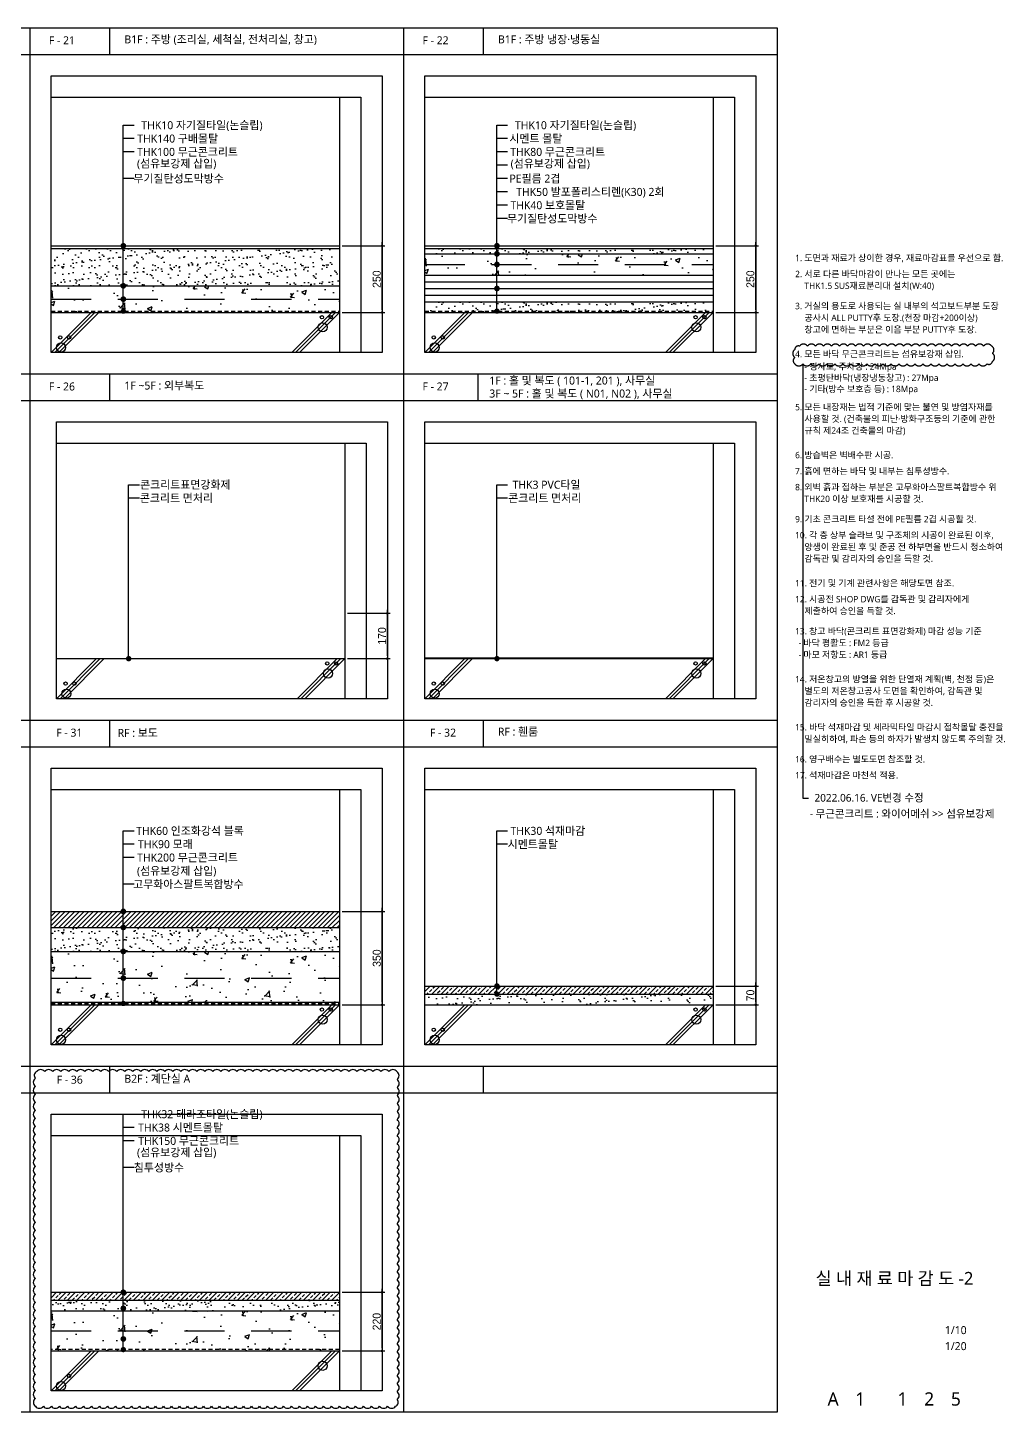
# Model space of a CAD drawing. Header units: millimetres. Extents: x 14892468 to 15300900, y -3565850 to -3401345.
# Drawn here: x 15123169 to 15126813, y -3412705 to -3407515 of the extents above; entities that cross this region are included whole.
import ezdxf
from ezdxf.enums import TextEntityAlignment as Align

# ---------------------------------------------------------------- set-up
doc = ezdxf.new("R2010")
doc.units = ezdxf.units.MM
doc.header["$LTSCALE"] = 100
doc.header["$MEASUREMENT"] = 0
doc.header["$PDSIZE"] = -10
doc.linetypes.add('ACAD_ISO03W100', pattern=[30, 12, -18])
doc.linetypes.add('HID', pattern=[2.5, 1.5, -1])
doc.layers.get('0').update_dxf_attribs({"linetype": 'CONTINUOUS'})
doc.layers.get('Defpoints').update_dxf_attribs({"color": 171, "linetype": 'CONTINUOUS'})
for name, color, linetype in [('8HAT', 8, 'CONTINUOUS'), ('CHART', 7, 'CONTINUOUS'), ('DIM', 7, 'CONTINUOUS'), ('FIN', 9, 'CONTINUOUS'), ('FIN(아스콘)', 3, 'CONTINUOUS'), ('HAT', 253, 'CONTINUOUS'), ('HAT-252', 252, 'CONTINUOUS'), ('INS', 9, 'BATTING'), ('LED', 7, 'CONTINUOUS'), ('TEXT(MIN)', 7, 'CONTINUOUS'), ('TEXT-TITLE', 6, 'CONTINUOUS'), ('TEXT-기입', 6, 'CONTINUOUS'), ('wire-meshes', 1, 'CONTINUOUS')]:
    doc.layers.add(name, color=color, linetype=linetype)
doc.layers.add('check', color=30, linetype='CONTINUOUS', plot=False)
doc.layers.add('VE변경사항적용-20220616', color=10, linetype='CONTINUOUS', plot=False)
doc.styles.add('ARIAL', font='arial.ttf')
doc.styles.add('CGS', font='cgse', dxfattribs={"bigfont": 'cgs'})
doc.styles.add('나눔바른고딕', font='NanumBarunGothic.ttf')
doc.styles.add('돋움', font='')
doc.styles.get('돋움').set_extended_font_data('Dotum')
doc.linetypes.add('BATTING', pattern='A,0.0001,-0.1,[134,ltypeshp.shx,S=0.1,R=0,X=-0.1,Y=0],-0.2,[134,ltypeshp.shx,S=0.1,R=180,X=0.1,Y=0],-0.1', length=0.4001)
doc.dimstyles.new('CJA', dxfattribs={"dimscale": 50, "dimtxt": 3, "dimasz": 1.2, "dimexe": 2, "dimexo": 3, "dimgap": 1, "dimtad": 1, "dimdec": 0, "dimdsep": 46, "dimtxsty": 'ARIAL', "dimblk": 'CJDOT', "dimcen": 1, "dimclrd": 7, "dimclre": 7, "dimclrt": 3, "dimadec": 0, "dimazin": 0, "dimtfac": 1, "dimtdec": 0, "dimtix": 1, "dimtofl": 0, "dimtmove": 2, "dimatfit": 3, "dimldrblk": 'CJDOT', "dimfxl": 1, "dimtolj": 1, "dimlwd": -1, "dimlwe": -1, "dimarcsym": 0})
doc.dimstyles.new('NDIM 1200', dxfattribs={"dimscale": 500, "dimtxt": 3, "dimasz": 1, "dimexe": 2, "dimexo": 2, "dimgap": 1, "dimtad": 1, "dimdec": 0, "dimdsep": 46, "dimtxsty": 'CGS', "dimblk": 'DOT0', "dimcen": 1, "dimdle": 8, "dimclrd": 2, "dimclre": 2, "dimclrt": 2, "dimadec": 0, "dimazin": 0, "dimtfac": 1, "dimtdec": 0, "dimtix": 1, "dimtmove": 2, "dimatfit": 3, "dimldrblk": 'DOT0', "dimfxl": 1, "dimtolj": 1, "dimtzin": 0, "dimlwd": -1, "dimlwe": -1, "dimarcsym": 0})

# ---------------------------------------------------------------- blocks, each defined once
blk = doc.blocks.new('CJDOT')
blk.add_line((-1.33, 0), (1.33, 0))
at = {"const_width": 0.5}
blk.add_lwpolyline([(-0.25, 0, 1), (0.25, 0, 1)], format="xyb", close=True, dxfattribs=at)
blk = doc.blocks.new('*D69')
at = {"layer": 'Defpoints', "color": 0, "transparency": 16777216}
for p in [(15124337, -3408332.7), (15124496.9, -3408332.7), (15124336.8, -3408582.7)]:
    blk.add_point(p, dxfattribs=at)
at = {"layer": 'DIM', "color": 7, "transparency": 16777216}
for p, q in [((15124347, -3408332.7), (15124506.9, -3408332.7)), ((15124496.9, -3408572.7), (15124496.9, -3408342.7)), ((15124346.8, -3408582.7), (15124506.9, -3408582.7))]:
    blk.add_line(p, q, dxfattribs=at)
at = {"layer": 'DIM', "color": 7, "transparency": 16777216, "xscale": 10, "yscale": 10, "zscale": 10}
for p, rotation in [((15124496.9, -3408332.7), 90), ((15124496.9, -3408582.7), 270)]:
    blk.add_blockref('CJDOT', p, dxfattribs=dict(at, rotation=rotation))
at = {"layer": 'DIM', "color": 3, "transparency": 16777216, "insert": (15124476.9, -3408457.7), "char_height": 30, "attachment_point": 5, "rotation": 90, "style": '돋움'}
blk.add_mtext('\\A1;250', dxfattribs=at)
blk = doc.blocks.new('*D70')
at = {"layer": 'Defpoints', "color": 0, "transparency": 16777216}
for p in [(15125737, -3408332.7), (15125896.9, -3408332.7), (15125736.8, -3408582.7)]:
    blk.add_point(p, dxfattribs=at)
at = {"layer": 'DIM', "color": 7, "transparency": 16777216}
for p, q in [((15125747, -3408332.7), (15125906.9, -3408332.7)), ((15125896.9, -3408572.7), (15125896.9, -3408342.7)), ((15125746.8, -3408582.7), (15125906.9, -3408582.7))]:
    blk.add_line(p, q, dxfattribs=at)
at = {"layer": 'DIM', "color": 7, "transparency": 16777216, "xscale": 10, "yscale": 10, "zscale": 10}
for p, rotation in [((15125896.9, -3408332.7), 90), ((15125896.9, -3408582.7), 270)]:
    blk.add_blockref('CJDOT', p, dxfattribs=dict(at, rotation=rotation))
at = {"layer": 'DIM', "color": 3, "transparency": 16777216, "insert": (15125876.9, -3408457.7), "char_height": 30, "attachment_point": 5, "rotation": 90, "style": '돋움'}
blk.add_mtext('\\A1;250', dxfattribs=at)
blk = doc.blocks.new('DOT0')
blk.add_line((-3, 0), (3, 0))
at = {"color": 6}
blk.add_circle((0, 0), 0.75, dxfattribs=at)
blk = doc.blocks.new('*D76')
at = {"layer": 'Defpoints', "color": 0, "transparency": 16777216}
for p in [(15124357.7, -3409710.2), (15124516.9, -3409710.2), (15124356.8, -3409880.2)]:
    blk.add_point(p, dxfattribs=at)
at = {"layer": 'DIM', "color": 7, "transparency": 16777216}
for p, q in [((15124367.7, -3409710.2), (15124526.9, -3409710.2)), ((15124516.9, -3409870.2), (15124516.9, -3409720.2)), ((15124366.8, -3409880.2), (15124526.9, -3409880.2))]:
    blk.add_line(p, q, dxfattribs=at)
at = {"layer": 'DIM', "color": 7, "transparency": 16777216, "xscale": 10, "yscale": 10, "zscale": 10}
for p, rotation in [((15124516.9, -3409710.2), 90), ((15124516.9, -3409880.2), 270)]:
    blk.add_blockref('CJDOT', p, dxfattribs=dict(at, rotation=rotation))
at = {"layer": 'DIM', "color": 3, "transparency": 16777216, "insert": (15124496.9, -3409795.2), "char_height": 30, "attachment_point": 5, "rotation": 90, "style": '돋움'}
blk.add_mtext('\\A1;170', dxfattribs=at)
blk = doc.blocks.new('*D79')
at = {"layer": 'Defpoints', "color": 0, "transparency": 16777216}
for p in [(15124336.9, -3410827.7), (15124497.1, -3410827.7), (15124336.9, -3411177.7)]:
    blk.add_point(p, dxfattribs=at)
at = {"layer": 'DIM', "color": 7, "transparency": 16777216}
for p, q in [((15124346.9, -3410827.7), (15124507.1, -3410827.7)), ((15124497.1, -3411167.7), (15124497.1, -3410837.7)), ((15124346.9, -3411177.7), (15124507.1, -3411177.7))]:
    blk.add_line(p, q, dxfattribs=at)
at = {"layer": 'DIM', "color": 7, "transparency": 16777216, "xscale": 10, "yscale": 10, "zscale": 10}
for p, rotation in [((15124497.1, -3410827.7), 90), ((15124497.1, -3411177.7), 270)]:
    blk.add_blockref('CJDOT', p, dxfattribs=dict(at, rotation=rotation))
at = {"layer": 'DIM', "color": 3, "transparency": 16777216, "insert": (15124477.1, -3411002.7), "char_height": 30, "attachment_point": 5, "rotation": 90, "style": '돋움'}
blk.add_mtext('\\A1;350', dxfattribs=at)
blk = doc.blocks.new('*D80')
at = {"layer": 'Defpoints', "color": 0, "transparency": 16777216}
for p in [(15125736.9, -3411107.7), (15125896.9, -3411107.7), (15125736.8, -3411177.7)]:
    blk.add_point(p, dxfattribs=at)
at = {"layer": 'DIM', "color": 7, "transparency": 16777216}
for p, q in [((15125746.9, -3411107.7), (15125906.9, -3411107.7)), ((15125896.9, -3411167.7), (15125896.9, -3411117.7)), ((15125746.8, -3411177.7), (15125906.9, -3411177.7))]:
    blk.add_line(p, q, dxfattribs=at)
at = {"layer": 'DIM', "color": 7, "transparency": 16777216, "xscale": 10, "yscale": 10, "zscale": 10}
for p, rotation in [((15125896.9, -3411107.7), 90), ((15125896.9, -3411177.7), 270)]:
    blk.add_blockref('CJDOT', p, dxfattribs=dict(at, rotation=rotation))
at = {"layer": 'DIM', "color": 3, "transparency": 16777216, "insert": (15125876.9, -3411142.7), "char_height": 30, "attachment_point": 5, "rotation": 90, "style": '돋움'}
blk.add_mtext('\\A1;70', dxfattribs=at)
blk = doc.blocks.new('gfdeafdsaf')
at = {"layer": 'TEXT(MIN)', "style": '나눔바른고딕'}
for s, p in [('1. 도면과 재료가 상이한 경우, 재료마감표를 우선으로 함.', (15502606, -2335323)), ('2. 서로 다른 바닥마감이 만나는 모든 곳에는', (15502606, -2338323)), ('THK1.5 SUS재료분리대 설치(W:40)', (15504346, -2340523)), ('3. 거실의 용도로 사용되는 실 내부의 석고보드부분 도장', (15502606, -2344323)), ('공사시 ALL PUTTY후 도장.(천장 마감+200이상)', (15504346, -2346523)), ('창고에 면하는 부분은 이음 부분 PUTTY후 도장.', (15504346, -2348723)), ('4. 모든 바닥 무근콘크리트는 섬유보강재 삽입.', (15502606, -2353323)), ('- 경사로, 주차장 : 24Mpa', (15504346, -2355666)), ('- 초평탄바닥(냉장냉동창고) : 27Mpa', (15504346, -2357766)), ('- 기타(방수 보호층 등) : 18Mpa', (15504346, -2359866)), ('5. 모든 내장재는 법적 기준에 맞는 불연 및 방염자재를', (15502606, -2363266)), ('사용할 것. (건축물의 피난·방화구조등의 기준에 관한', (15504346, -2365466)), ('규칙 제24조 건축물의 마감)', (15504346, -2367666)), ('6. 방습벽은 벽배수판 시공.', (15502606, -2372266)), ('7. 흙에 면하는 바닥 및 내부는 침투성방수.', (15502606, -2375266)), ('8. 외벽 흙과 접하는 부분은 고무화아스팔트복합방수 위', (15502606, -2378266)), ('THK20 이상 보호재를 시공할 것.', (15504346, -2380466)), ('9. 기초 콘크리트 타설 전에 PE필름 2겹 시공할 것.', (15502606, -2384266)), ('10. 각 층 상부 슬라브 및 구조체의 시공이 완료된 이후,', (15502606, -2387266)), ('양생이 완료된 후 및 준공 전 하부면을 반드시 청소하여', (15504346, -2389466)), ('감독관 및 감리자의 승인을 득할 것.', (15504346, -2391666)), ('11. 전기 및 기계 관련사항은 해당도면 참조.', (15502606, -2396266)), ('12. 시공전 SHOP DWG를 감독관 및 감리자에게', (15502606, -2399266)), ('제출하여 승인을 득할 것.', (15504346, -2401466)), ('13. 창고 바닥(콘크리트 표면강화제) 마감 성능 기준', (15502606, -2405266)), ('- 바닥 평활도 : FM2 등급', (15503239, -2407466)), ('- 마모 저항도 : AR1 등급', (15503239, -2409666)), ('14. 저온창고의 방열을 위한 단열재 계획(벽, 천정 등)은', (15502606, -2414266)), ('별도의 저온창고공사 도면을 확인하여, 감독관 및 ', (15504346, -2416466)), ('감리자의 승인을 득한 후 시공할 것.', (15504346, -2418666)), ('15. 바닥 석재마감 및 세라믹타일 마감시 접착몰탈 충진을', (15502606, -2423266)), ('밀실히하여, 파손 등의 하자가 발생치 않도록 주의할 것.', (15504346, -2425466)), ('16. 영구배수는 별도도면 참조할 것.', (15502606, -2429266)), ('17. 석재마감은 마천석 적용.', (15502606, -2432266))]:
    blk.add_text(s, height=1200, dxfattribs=at).set_placement(p, align=Align.MIDDLE_LEFT)
blk = doc.blocks.new('*D86')
at = {"layer": 'Defpoints', "color": 0, "transparency": 16777216}
for p in [(15124337, -3412255.2), (15124496.9, -3412255.2), (15124336.8, -3412475.2)]:
    blk.add_point(p, dxfattribs=at)
at = {"layer": 'DIM', "color": 7, "transparency": 16777216}
for p, q in [((15124347, -3412255.2), (15124506.9, -3412255.2)), ((15124496.9, -3412465.2), (15124496.9, -3412265.2)), ((15124346.8, -3412475.2), (15124506.9, -3412475.2))]:
    blk.add_line(p, q, dxfattribs=at)
at = {"layer": 'DIM', "color": 7, "transparency": 16777216, "xscale": 10, "yscale": 10, "zscale": 10}
for p, rotation in [((15124496.9, -3412255.2), 90), ((15124496.9, -3412475.2), 270)]:
    blk.add_blockref('CJDOT', p, dxfattribs=dict(at, rotation=rotation))
at = {"layer": 'DIM', "color": 3, "transparency": 16777216, "insert": (15124476.9, -3412365.2), "char_height": 30, "attachment_point": 5, "rotation": 90, "style": '돋움'}
blk.add_mtext('\\A1;220', dxfattribs=at)

msp = doc.modelspace()

# ---------------------------------------------------------------- hatches: boundary and pattern name
at = {"layer": 'HAT'}
h = msp.add_hatch(dxfattribs=at)
h.set_pattern_fill('AR-SAND', color=256)
h.set_pattern_definition([(37.5, (12742077.096, -2736416.673), (-1.6000313, 48.94132373), [0, -38.608, 0, -43.18, 0, -41.275]), (7.5, (12742077.096, -2736416.67), (44.9523283, 71.68251), [0, -20.828, 0, -34.798, 0, -13.335]), (327.5, (12742045.854, -2736416.673), (79.099237, 0.1437185), [0, -12.7, 0, -45.72, 0, -59.69]), (317.5, (12742045.854, -2736416.67), (76.3556452, 22.2929323), [0, -6.35, 0, -29.972, 0, -34.29])])
h.paths.add_polyline_path([(15124336.9, -3408482.7), (15124336.9, -3408342.7), (15123256.9, -3408342.7), (15123256.9, -3408482.7)])
h = msp.add_hatch(dxfattribs=at)
h.set_pattern_fill('AR-SAND', color=256)
h.set_pattern_definition([(37.5, (12743477.096, -2736416.673), (-1.6000313, 48.94132373), [0, -38.608, 0, -43.18, 0, -41.275]), (7.5, (12743477.096, -2736416.67), (44.9523283, 71.68251), [0, -20.828, 0, -34.798, 0, -13.335]), (327.5, (12743445.854, -2736416.673), (79.099237, 0.1437185), [0, -12.7, 0, -45.72, 0, -59.69]), (317.5, (12743445.854, -2736416.67), (76.3556452, 22.2929323), [0, -6.35, 0, -29.972, 0, -34.29])])
h.paths.add_polyline_path([(15125736.9, -3408362.7), (15125736.9, -3408342.7), (15124656.9, -3408342.7), (15124656.9, -3408362.7)])
h = msp.add_hatch(dxfattribs=at)
h.set_pattern_fill('AR-CONC', color=256)
h.set_pattern_definition([(50, (12745267.1, -2736426.67), (182.184669, -15.9390855), [19.05, -209.55]), (355, (12745267.1, -2736426.67), (-35.243421, 191.056845), [15.24, -167.640584]), (100.451445, (12745282.28, -2736428), (146.941247, 175.117752), [16.190009, -178.090245]), (46.1842, (12745267.1, -2736375.87), (271.07904, -42.042328), [28.575, -314.325]), (96.635558, (12745289.69, -2736379.38), (237.404134, 247.426125), [24.285023, -267.135608]), (351.184151, (12745267.1, -2736375.87), (237.404134, 247.426125), [22.859967, -251.459732]), (21, (12745292.5, -2736388.57), (151.614391, -102.265198), [19.05, -209.55]), (326, (12745292.5, -2736388.57), (61.802028, 184.187966), [15.24, -167.64]), (71.451445, (12745305.13, -2736397.1), (213.416419, 81.922769), [16.190009, -178.089938]), (37.5, (12745267.096, -2736426.67), (3.0886033, 84.5550389), [0, -165.608, 0, -170.18, 0, -168.275]), (7.5, (12745267.1, -2736426.67), (66.8196625, 100.1805748), [0, -97.028, 0, -161.798, 0, -64.135]), (327.5, (12745210.454, -2736426.67), (135.5905952, -5.728744), [0, -63.5, 0, -198.12, 0, -262.89]), (317.5, (12745185.05, -2736426.67), (148.1291814, 25.426491), [0, -82.55, 0, -131.572, 0, -186.69])])
h.paths.add_polyline_path([(15124656.9, -3408362.7), (15125736.9, -3408362.7), (15125736.9, -3408442.7), (15124656.9, -3408442.7)])
h = msp.add_hatch(dxfattribs=at)
h.set_pattern_fill('AR-CONC', color=256)
h.set_pattern_definition([(50, (12743867.1, -2736546.67), (182.184669, -15.9390855), [19.05, -209.55]), (355, (12743867.1, -2736546.67), (-35.243421, 191.056845), [15.24, -167.640584]), (100.451445, (12743882.28, -2736548), (146.941247, 175.117752), [16.190009, -178.090245]), (46.1842, (12743867.1, -2736495.87), (271.07904, -42.042328), [28.575, -314.325]), (96.635558, (12743889.69, -2736499.38), (237.404134, 247.426125), [24.285023, -267.135608]), (351.184151, (12743867.1, -2736495.87), (237.404134, 247.426125), [22.859967, -251.459732]), (21, (12743892.5, -2736508.57), (151.614391, -102.265198), [19.05, -209.55]), (326, (12743892.5, -2736508.57), (61.802028, 184.187966), [15.24, -167.64]), (71.451445, (12743905.13, -2736517.1), (213.416419, 81.922769), [16.190009, -178.089938]), (37.5, (12743867.096, -2736546.67), (3.0886033, 84.5550389), [0, -165.608, 0, -170.18, 0, -168.275]), (7.5, (12743867.1, -2736546.67), (66.8196625, 100.1805748), [0, -97.028, 0, -161.798, 0, -64.135]), (327.5, (12743810.454, -2736546.67), (135.5905952, -5.728744), [0, -63.5, 0, -198.12, 0, -262.89]), (317.5, (12743785.05, -2736546.67), (148.1291814, 25.426491), [0, -82.55, 0, -131.572, 0, -186.69])])
h.paths.add_polyline_path([(15123256.9, -3408482.7), (15124336.9, -3408482.7), (15124336.9, -3408582.7), (15123256.9, -3408582.7)])
h = msp.add_hatch(dxfattribs=at)
h.set_pattern_fill('AR-SAND', color=256)
h.set_pattern_definition([(37.5, (12743477.096, -2736616.673), (-1.6000313, 48.94132373), [0, -38.608, 0, -43.18, 0, -41.275]), (7.5, (12743477.096, -2736616.67), (44.9523283, 71.68251), [0, -20.828, 0, -34.798, 0, -13.335]), (327.5, (12743445.854, -2736616.673), (79.099237, 0.1437185), [0, -12.7, 0, -45.72, 0, -59.69]), (317.5, (12743445.854, -2736616.67), (76.3556452, 22.2929323), [0, -6.35, 0, -29.972, 0, -34.29])])
h.paths.add_polyline_path([(15125736.9, -3408582.7), (15125736.9, -3408542.7), (15124656.9, -3408542.7), (15124656.9, -3408582.7)])
h = msp.add_hatch(dxfattribs=at)
h.set_pattern_fill('ANSI31', color=256, scale=100)
h.set_pattern_definition([(45, (-23408.956, 364613.366), (-8.838834765, 8.838834765), [])])
h.paths.add_polyline_path([(15124336.9, -3410887.7), (15124336.9, -3410827.7), (15123256.9, -3410827.7), (15123256.9, -3410887.7)])
h = msp.add_hatch(dxfattribs=at)
h.set_pattern_fill('AR-SAND', color=256)
h.set_pattern_definition([(37.5, (12742077.096, -2738911.673), (-1.6000313, 48.94132373), [0, -38.608, 0, -43.18, 0, -41.275]), (7.5, (12742077.096, -2738911.67), (44.9523283, 71.68251), [0, -20.828, 0, -34.798, 0, -13.335]), (327.5, (12742045.854, -2738911.673), (79.099237, 0.1437185), [0, -12.7, 0, -45.72, 0, -59.69]), (317.5, (12742045.854, -2738911.67), (76.3556452, 22.2929323), [0, -6.35, 0, -29.972, 0, -34.29])])
h.paths.add_polyline_path([(15124336.9, -3410977.7), (15124336.9, -3410887.7), (15123256.9, -3410887.7), (15123256.9, -3410977.7)])
h = msp.add_hatch(dxfattribs=at)
h.set_pattern_fill('AR-CONC', color=256)
h.set_pattern_definition([(50, (12743867.1, -2739041.67), (182.184669, -15.9390855), [19.05, -209.55]), (355, (12743867.1, -2739041.67), (-35.243421, 191.056845), [15.24, -167.640584]), (100.451445, (12743882.28, -2739043), (146.941247, 175.117752), [16.190009, -178.090245]), (46.1842, (12743867.1, -2738990.87), (271.07904, -42.042328), [28.575, -314.325]), (96.635558, (12743889.69, -2738994.38), (237.404134, 247.426125), [24.285023, -267.135608]), (351.184151, (12743867.1, -2738990.87), (237.404134, 247.426125), [22.859967, -251.459732]), (21, (12743892.5, -2739003.57), (151.614391, -102.265198), [19.05, -209.55]), (326, (12743892.5, -2739003.57), (61.802028, 184.187966), [15.24, -167.64]), (71.451445, (12743905.13, -2739012.1), (213.416419, 81.922769), [16.190009, -178.089938]), (37.5, (12743867.096, -2739041.67), (3.0886033, 84.5550389), [0, -165.608, 0, -170.18, 0, -168.275]), (7.5, (12743867.1, -2739041.67), (66.8196625, 100.1805748), [0, -97.028, 0, -161.798, 0, -64.135]), (327.5, (12743810.454, -2739041.67), (135.5905952, -5.728744), [0, -63.5, 0, -198.12, 0, -262.89]), (317.5, (12743785.05, -2739041.67), (148.1291814, 25.426491), [0, -82.55, 0, -131.572, 0, -186.69])])
h.paths.add_polyline_path([(15123256.9, -3410977.7), (15124336.9, -3410977.7), (15124336.9, -3411167.7), (15123256.9, -3411167.7)])
h = msp.add_hatch(dxfattribs=at)
h.set_pattern_fill('ANSI33', color=256, scale=100)
h.set_pattern_definition([(45, (-16598.956, 361838.366), (-17.67766953, 17.67766953), []), (45, (-16581.278, 361838.366), (-17.67766953, 17.67766953), [12.5, -6.25])])
h.paths.add_polyline_path([(15125736.9, -3411137.7), (15125736.9, -3411107.7), (15124656.9, -3411107.7), (15124656.9, -3411137.7)])
h = msp.add_hatch(dxfattribs=at)
h.set_pattern_fill('AR-SAND', color=256)
h.set_pattern_definition([(37.5, (12743477.096, -2739131.673), (-1.6000313, 48.94132373), [0, -38.608, 0, -43.18, 0, -41.275]), (7.5, (12743477.096, -2739131.67), (44.9523283, 71.68251), [0, -20.828, 0, -34.798, 0, -13.335]), (327.5, (12743445.854, -2739131.673), (79.099237, 0.1437185), [0, -12.7, 0, -45.72, 0, -59.69]), (317.5, (12743445.854, -2739131.67), (76.3556452, 22.2929323), [0, -6.35, 0, -29.972, 0, -34.29])])
h.paths.add_polyline_path([(15125736.9, -3411177.7), (15125736.9, -3411137.7), (15124656.9, -3411137.7), (15124656.9, -3411177.7)])
h = msp.add_hatch(dxfattribs=at)
h.set_pattern_fill('ANSI33', color=256, scale=100)
h.set_pattern_definition([(45, (-17998.956, 360690.866), (-17.67766953, 17.67766953), []), (45, (-17981.278, 360690.866), (-17.67766953, 17.67766953), [12.5, -6.25])])
h.paths.add_polyline_path([(15124336.9, -3412285.2), (15124336.9, -3412255.2), (15123256.9, -3412255.2), (15123256.9, -3412285.2)])
h = msp.add_hatch(dxfattribs=at)
h.set_pattern_fill('AR-SAND', color=256)
h.set_pattern_definition([(37.5, (12742077.096, -2740179.173), (-1.6000313, 48.94132373), [0, -38.608, 0, -43.18, 0, -41.275]), (7.5, (12742077.096, -2740179.17), (44.9523283, 71.68251), [0, -20.828, 0, -34.798, 0, -13.335]), (327.5, (12742045.854, -2740179.173), (79.099237, 0.1437185), [0, -12.7, 0, -45.72, 0, -59.69]), (317.5, (12742045.854, -2740179.17), (76.3556452, 22.2929323), [0, -6.35, 0, -29.972, 0, -34.29])])
h.paths.add_polyline_path([(15124336.9, -3412325.2), (15124336.9, -3412285.2), (15123256.9, -3412285.2), (15123256.9, -3412325.2)])
h = msp.add_hatch(dxfattribs=at)
h.set_pattern_fill('AR-CONC', color=256)
h.set_pattern_definition([(50, (12743867.1, -2740379.17), (182.184669, -15.9390855), [19.05, -209.55]), (355, (12743867.1, -2740379.17), (-35.243421, 191.056845), [15.24, -167.640584]), (100.451445, (12743882.28, -2740380.5), (146.941247, 175.117752), [16.190009, -178.090245]), (46.1842, (12743867.1, -2740328.37), (271.07904, -42.042328), [28.575, -314.325]), (96.635558, (12743889.69, -2740331.88), (237.404134, 247.426125), [24.285023, -267.135608]), (351.184151, (12743867.1, -2740328.37), (237.404134, 247.426125), [22.859967, -251.459732]), (21, (12743892.5, -2740341.07), (151.614391, -102.265198), [19.05, -209.55]), (326, (12743892.5, -2740341.07), (61.802028, 184.187966), [15.24, -167.64]), (71.451445, (12743905.13, -2740349.6), (213.416419, 81.922769), [16.190009, -178.089938]), (37.5, (12743867.096, -2740379.17), (3.0886033, 84.5550389), [0, -165.608, 0, -170.18, 0, -168.275]), (7.5, (12743867.1, -2740379.17), (66.8196625, 100.1805748), [0, -97.028, 0, -161.798, 0, -64.135]), (327.5, (12743810.454, -2740379.17), (135.5905952, -5.728744), [0, -63.5, 0, -198.12, 0, -262.89]), (317.5, (12743785.05, -2740379.17), (148.1291814, 25.426491), [0, -82.55, 0, -131.572, 0, -186.69])])
h.paths.add_polyline_path([(15123256.9, -3412325.2), (15124336.9, -3412325.2), (15124336.9, -3412475.2), (15123256.9, -3412475.2)])
at = {"layer": 'LED'}
h = msp.add_hatch(color=256, dxfattribs=at)
h.dxf.hatch_style = 1
edge = h.paths.add_edge_path()
edge.add_arc((15123527.3, -3408332.7), 10.8, 180, 540, ccw=False)
h = msp.add_hatch(color=256, dxfattribs=at)
h.dxf.hatch_style = 1
edge = h.paths.add_edge_path()
edge.add_arc((15124927.3, -3408332.7), 10.8, 0, 360)
h = msp.add_hatch(color=256, dxfattribs=at)
h.dxf.hatch_style = 1
edge = h.paths.add_edge_path()
edge.add_arc((15124927.3, -3408362.7), 10.8, 0, 360)
h = msp.add_hatch(color=256, dxfattribs=at)
h.dxf.hatch_style = 1
edge = h.paths.add_edge_path()
edge.add_arc((15124927.3, -3408402.7), 10.8, 0, 360)
h = msp.add_hatch(color=256, dxfattribs=at)
h.dxf.hatch_style = 1
edge = h.paths.add_edge_path()
edge.add_arc((15123527.3, -3408482.7), 10.8, 180, 540, ccw=False)
h = msp.add_hatch(color=256, dxfattribs=at)
h.dxf.hatch_style = 1
edge = h.paths.add_edge_path()
edge.add_arc((15123527.3, -3408532.7), 10.8, 180, 540, ccw=False)
h = msp.add_hatch(color=256, dxfattribs=at)
h.dxf.hatch_style = 1
edge = h.paths.add_edge_path()
edge.add_arc((15124927.3, -3408492.7), 10.8, 0, 360)
h = msp.add_hatch(color=256, dxfattribs=at)
h.dxf.hatch_style = 1
edge = h.paths.add_edge_path()
edge.add_arc((15123527.3, -3410827.7), 10.8, 180, 540, ccw=False)
h = msp.add_hatch(color=256, dxfattribs=at)
h.dxf.hatch_style = 1
edge = h.paths.add_edge_path()
edge.add_arc((15123527.3, -3410887.7), 10.8, 180, 540, ccw=False)
h = msp.add_hatch(color=256, dxfattribs=at)
h.dxf.hatch_style = 1
edge = h.paths.add_edge_path()
edge.add_arc((15123527.3, -3410977.7), 10.8, 180, 540, ccw=False)
h = msp.add_hatch(color=256, dxfattribs=at)
h.dxf.hatch_style = 1
edge = h.paths.add_edge_path()
edge.add_arc((15123527.3, -3411077.7), 10.8, 180, 540, ccw=False)
h = msp.add_hatch(color=256, dxfattribs=at)
h.dxf.hatch_style = 1
edge = h.paths.add_edge_path()
edge.add_arc((15124927.3, -3411107.7), 10.8, 180, 540, ccw=False)
h = msp.add_hatch(color=256, dxfattribs=at)
h.dxf.hatch_style = 1
edge = h.paths.add_edge_path()
edge.add_arc((15123527.3, -3412255.2), 10.8, 180, 540, ccw=False)
h = msp.add_hatch(color=256, dxfattribs=at)
h.dxf.hatch_style = 1
edge = h.paths.add_edge_path()
edge.add_arc((15123527.3, -3412315.2), 10.8, 180, 540, ccw=False)
h = msp.add_hatch(color=256, dxfattribs=at)
h.dxf.hatch_style = 1
edge = h.paths.add_edge_path()
edge.add_arc((15123527.3, -3412430.2), 10.8, 180, 540, ccw=False)

# ---------------------------------------------------------------- linework, layer by layer
at = {"color": 2, "ltscale": 0.1}
for points in [[(15123256.9, -3408582.7), (15124336.9, -3408582.7)], [(15124656.9, -3408582.7), (15125736.9, -3408582.7)], [(15123276.9, -3409880.2), (15124356.9, -3409880.2)], [(15124656.9, -3409880.2), (15125736.9, -3409880.2)], [(15123256.9, -3411177.7), (15124336.9, -3411177.7)], [(15124656.9, -3411177.7), (15125736.9, -3411177.7)], [(15123256.9, -3412475.2), (15124336.9, -3412475.2)]]:
    msp.add_lwpolyline(points, dxfattribs=at)
at = {"layer": '8HAT'}
for p, q in [((15123256.9, -3408732.7), (15123406.9, -3408582.7)), ((15123271.1, -3408732.7), (15123421.1, -3408582.7)), ((15123285.2, -3408732.7), (15123435.2, -3408582.7)), ((15124158.6, -3408732.7), (15124308.6, -3408582.7)), ((15124172.8, -3408732.7), (15124322.8, -3408582.7)), ((15124186.9, -3408732.7), (15124336.9, -3408582.7)), ((15124656.9, -3408732.7), (15124806.9, -3408582.7)), ((15124671.1, -3408732.7), (15124821.1, -3408582.7)), ((15124685.2, -3408732.7), (15124835.2, -3408582.7)), ((15125558.6, -3408732.7), (15125708.6, -3408582.7)), ((15125572.8, -3408732.7), (15125722.8, -3408582.7)), ((15125586.9, -3408732.7), (15125736.9, -3408582.7)), ((15123276.9, -3410030.2), (15123426.9, -3409880.2)), ((15123291.1, -3410030.2), (15123441.1, -3409880.2)), ((15123305.2, -3410030.2), (15123455.2, -3409880.2)), ((15124178.6, -3410030.2), (15124328.6, -3409880.2)), ((15124192.8, -3410030.2), (15124342.8, -3409880.2)), ((15124206.9, -3410030.2), (15124356.9, -3409880.2)), ((15124656.9, -3410030.2), (15124806.9, -3409880.2)), ((15124671.1, -3410030.2), (15124821.1, -3409880.2)), ((15124685.2, -3410030.2), (15124835.2, -3409880.2)), ((15125558.6, -3410030.2), (15125708.6, -3409880.2)), ((15125572.8, -3410030.2), (15125722.8, -3409880.2)), ((15125586.9, -3410030.2), (15125736.9, -3409880.2)), ((15123256.9, -3411327.7), (15123406.9, -3411177.7)), ((15123271.1, -3411327.7), (15123421.1, -3411177.7)), ((15123285.2, -3411327.7), (15123435.2, -3411177.7)), ((15124158.6, -3411327.7), (15124308.6, -3411177.7)), ((15124172.8, -3411327.7), (15124322.8, -3411177.7)), ((15124186.9, -3411327.7), (15124336.9, -3411177.7)), ((15124656.9, -3411327.7), (15124806.9, -3411177.7)), ((15124671.1, -3411327.7), (15124821.1, -3411177.7)), ((15124685.2, -3411327.7), (15124835.2, -3411177.7)), ((15125558.6, -3411327.7), (15125708.6, -3411177.7)), ((15125572.8, -3411327.7), (15125722.8, -3411177.7)), ((15125586.9, -3411327.7), (15125736.9, -3411177.7)), ((15123256.9, -3412625.2), (15123406.9, -3412475.2)), ((15123271.1, -3412625.2), (15123421.1, -3412475.2)), ((15123285.2, -3412625.2), (15123435.2, -3412475.2)), ((15124158.6, -3412625.2), (15124308.6, -3412475.2)), ((15124172.8, -3412625.2), (15124322.8, -3412475.2)), ((15124186.9, -3412625.2), (15124336.9, -3412475.2))]:
    msp.add_line(p, q, dxfattribs=at)
for centre, radius in [((15124274.3, -3408638.3, 0), 17.1), ((15124271.4, -3408600.6), 6.15), ((15124304.8, -3408600.6), 6.15), ((15125674.3, -3408638.3, 0), 17.1), ((15125671.4, -3408600.6), 6.15), ((15125704.8, -3408600.6), 6.15), ((15123290.7, -3408676.3), 6.15), ((15123324.1, -3408676.3), 6.15), ((15124690.7, -3408676.3), 6.15), ((15124724.1, -3408676.3), 6.15), ((15123293.7, -3408714, 0), 17.1), ((15124693.7, -3408714, 0), 17.1), ((15124693.7, -3408714, 0), 17.1), ((15124294.3, -3409935.8, 0), 17.1), ((15124291.4, -3409898.1), 6.15), ((15124324.8, -3409898.1), 6.15), ((15125674.3, -3409935.8, 0), 17.1), ((15125671.4, -3409898.1), 6.15), ((15125704.8, -3409898.1), 6.15), ((15123310.7, -3409973.8), 6.15), ((15123344.1, -3409973.8), 6.15), ((15124690.7, -3409973.8), 6.15), ((15124724.1, -3409973.8), 6.15), ((15123313.7, -3410011.5, 0), 17.1), ((15124693.7, -3410011.5, 0), 17.1), ((15124274.3, -3411233.3, 0), 17.1), ((15124271.4, -3411195.6), 6.15), ((15124304.8, -3411195.6), 6.15), ((15125674.3, -3411233.3, 0), 17.1), ((15125671.4, -3411195.6), 6.15), ((15125704.8, -3411195.6), 6.15), ((15123290.7, -3411271.3), 6.15), ((15123324.1, -3411271.3), 6.15), ((15124690.7, -3411271.3), 6.15), ((15124724.1, -3411271.3), 6.15), ((15123293.7, -3411309, 0), 17.1), ((15124693.7, -3411309, 0), 17.1), ((15124274.3, -3412530.8, 0), 17.1), ((15123324.1, -3412568.8), 6.15), ((15123293.7, -3412606.5, 0), 17.1)]:
    msp.add_circle(centre, radius, dxfattribs=at)
at = {"layer": 'CHART', "ltscale": 5}
for p, q in [((15123176.9, -3407515.2), (15123176.9, -3412705.2)), ((15123476.9, -3407615.2), (15123476.9, -3407515.2)), ((15124576.9, -3407515.2), (15124576.9, -3412705.2)), ((15124876.9, -3407615.2), (15124876.9, -3407515.2)), ((15118976.9, -3407615.2), (15125976.9, -3407615.2)), ((15118976.9, -3408812.7), (15125976.9, -3408812.7)), ((15123476.9, -3408912.7), (15123476.9, -3408812.7)), ((15124856.9, -3408912.7), (15124856.9, -3408812.7)), ((15118976.9, -3408912.7), (15125976.9, -3408912.7)), ((15118976.9, -3410110.2), (15125976.9, -3410110.2)), ((15123476.9, -3410210.2), (15123476.9, -3410110.2)), ((15124876.9, -3410210.2), (15124876.9, -3410110.2)), ((15118976.9, -3410210.2), (15125976.9, -3410210.2)), ((15118976.9, -3411407.7), (15125976.9, -3411407.7)), ((15123476.9, -3411507.7), (15123476.9, -3411407.7)), ((15124876.9, -3411507.7), (15124876.9, -3411407.7)), ((15118976.9, -3411507.7), (15125976.9, -3411507.7))]:
    msp.add_line(p, q, dxfattribs=at)
msp.add_lwpolyline([(15125976.9, -3412705.2), (15118976.9, -3412705.2), (15118976.9, -3407515.2), (15125976.9, -3407515.2)], close=True, dxfattribs=at)
at = {"layer": 'check'}
msp.add_lwpolyline([(15123197.7, -3412682.3, 0.520567), (15123227.7, -3412682.3, 0.520567), (15123257.7, -3412682.3, 0.520567), (15123287.7, -3412682.3, 0.520567), (15123317.7, -3412682.3, 0.520567), (15123347.7, -3412682.3, 0.520567), (15123377.7, -3412682.3, 0.520567), (15123407.7, -3412682.3, 0.520567), (15123437.7, -3412682.3, 0.520567), (15123467.7, -3412682.3, 0.520567), (15123497.7, -3412682.3, 0.520567), (15123527.7, -3412682.3, 0.520567), (15123557.7, -3412682.3, 0.520567), (15123587.7, -3412682.3, 0.520567), (15123617.7, -3412682.3, 0.520567), (15123647.7, -3412682.3, 0.520567), (15123677.7, -3412682.3, 0.520567), (15123707.7, -3412682.3, 0.520567), (15123737.7, -3412682.3, 0.520567), (15123767.7, -3412682.3, 0.520567), (15123797.7, -3412682.3, 0.520567), (15123827.7, -3412682.3, 0.520567), (15123857.7, -3412682.3, 0.520567), (15123887.7, -3412682.3, 0.520567), (15123917.7, -3412682.3, 0.520567), (15123947.7, -3412682.3, 0.520567), (15123977.7, -3412682.3, 0.520567), (15124007.7, -3412682.3, 0.520567), (15124037.7, -3412682.3, 0.520567), (15124067.7, -3412682.3, 0.520567), (15124097.7, -3412682.3, 0.520567), (15124127.7, -3412682.3, 0.520567), (15124157.7, -3412682.3, 0.520567), (15124187.7, -3412682.3, 0.520567), (15124217.7, -3412682.3, 0.520567), (15124247.7, -3412682.3, 0.520567), (15124277.7, -3412682.3, 0.520567), (15124307.7, -3412682.3, 0.520567), (15124337.7, -3412682.3, 0.520567), (15124367.7, -3412682.3, 0.520567), (15124397.7, -3412682.3, 0.520567), (15124427.7, -3412682.3, 0.520567), (15124457.7, -3412682.3, 0.520567), (15124487.7, -3412682.3, 0.520567), (15124517.7, -3412682.3, 0.520567), (15124547.7, -3412682.3, 0.520567), (15124553.2, -3412657.8, 0.520567), (15124553.2, -3412627.8, 0.520567), (15124553.2, -3412597.8, 0.520567), (15124553.2, -3412567.8, 0.520567), (15124553.2, -3412537.8, 0.520567), (15124553.2, -3412507.8, 0.520567), (15124553.2, -3412477.8, 0.520567), (15124553.2, -3412447.8, 0.520567), (15124553.2, -3412417.8, 0.520567), (15124553.2, -3412387.8, 0.520567), (15124553.2, -3412357.8, 0.520567), (15124553.2, -3412327.8, 0.520567), (15124553.2, -3412297.8, 0.520567), (15124553.2, -3412267.8, 0.520567), (15124553.2, -3412237.8, 0.520567), (15124553.2, -3412207.8, 0.520567), (15124553.2, -3412177.8, 0.520567), (15124553.2, -3412147.8, 0.520567), (15124553.2, -3412117.8, 0.520567), (15124553.2, -3412087.8, 0.520567), (15124553.2, -3412057.8, 0.520567), (15124553.2, -3412027.8, 0.520567), (15124553.2, -3411997.8, 0.520567), (15124553.2, -3411967.8, 0.520567), (15124553.2, -3411937.8, 0.520567), (15124553.2, -3411907.8, 0.520567), (15124553.2, -3411877.8, 0.520567), (15124553.2, -3411847.8, 0.520567), (15124553.2, -3411817.8, 0.520567), (15124553.2, -3411787.8, 0.520567), (15124553.2, -3411757.8, 0.520567), (15124553.2, -3411727.8, 0.520567), (15124553.2, -3411697.8, 0.520567), (15124553.2, -3411667.8, 0.520567), (15124553.2, -3411637.8, 0.520567), (15124553.2, -3411607.8, 0.520567), (15124553.2, -3411577.8, 0.520567), (15124553.2, -3411547.8, 0.520567), (15124553.2, -3411517.8, 0.520567), (15124553.2, -3411487.8, 0.520567), (15124553.2, -3411457.8, 0.520567), (15124552.7, -3411428.3, 0.520567), (15124522.7, -3411428.3, 0.520567), (15124492.7, -3411428.3, 0.520567), (15124462.7, -3411428.3, 0.520567), (15124432.7, -3411428.3, 0.520567), (15124402.7, -3411428.3, 0.520567), (15124372.7, -3411428.3, 0.520567), (15124342.7, -3411428.3, 0.520567), (15124312.7, -3411428.3, 0.520567), (15124282.7, -3411428.3, 0.520567), (15124252.7, -3411428.3, 0.520567), (15124222.7, -3411428.3, 0.520567), (15124192.7, -3411428.3, 0.520567), (15124162.7, -3411428.3, 0.520567), (15124132.7, -3411428.3, 0.520567), (15124102.7, -3411428.3, 0.520567), (15124072.7, -3411428.3, 0.520567), (15124042.7, -3411428.3, 0.520567), (15124012.7, -3411428.3, 0.520567), (15123982.7, -3411428.3, 0.520567), (15123952.7, -3411428.3, 0.520567), (15123922.7, -3411428.3, 0.520567), (15123892.7, -3411428.3, 0.520567), (15123862.7, -3411428.3, 0.520567), (15123832.7, -3411428.3, 0.520567), (15123802.7, -3411428.3, 0.520567), (15123772.7, -3411428.3, 0.520567), (15123742.7, -3411428.3, 0.520567), (15123712.7, -3411428.3, 0.520567), (15123682.7, -3411428.3, 0.520567), (15123652.7, -3411428.3, 0.520567), (15123622.7, -3411428.3, 0.520567), (15123592.7, -3411428.3, 0.520567), (15123562.7, -3411428.3, 0.520567), (15123532.7, -3411428.3, 0.520567), (15123502.7, -3411428.3, 0.520567), (15123472.7, -3411428.3, 0.520567), (15123442.7, -3411428.3, 0.520567), (15123412.7, -3411428.3, 0.520567), (15123382.7, -3411428.3, 0.520567), (15123352.7, -3411428.3, 0.520567), (15123322.7, -3411428.3, 0.520567), (15123292.7, -3411428.3, 0.520567), (15123262.7, -3411428.3, 0.520567), (15123232.7, -3411428.3, 0.520567), (15123202.7, -3411428.3, 0.520567), (15123197.7, -3411453.3, 0.520567), (15123197.7, -3411483.3, 0.520567), (15123197.7, -3411513.3, 0.520567), (15123197.7, -3411543.3, 0.520567), (15123197.7, -3411573.3, 0.520567), (15123197.7, -3411603.3, 0.520567), (15123197.7, -3411633.3, 0.520567), (15123197.7, -3411663.3, 0.520567), (15123197.7, -3411693.3, 0.520567), (15123197.7, -3411723.3, 0.520567), (15123197.7, -3411753.3, 0.520567), (15123197.7, -3411783.3, 0.520567), (15123197.7, -3411813.3, 0.520567), (15123197.7, -3411843.3, 0.520567), (15123197.7, -3411873.3, 0.520567), (15123197.7, -3411903.3, 0.520567), (15123197.7, -3411933.3, 0.520567), (15123197.7, -3411963.3, 0.520567), (15123197.7, -3411993.3, 0.520567), (15123197.7, -3412023.3, 0.520567), (15123197.7, -3412053.3, 0.520567), (15123197.7, -3412083.3, 0.520567), (15123197.7, -3412113.3, 0.520567), (15123197.7, -3412143.3, 0.520567), (15123197.7, -3412173.3, 0.520567), (15123197.7, -3412203.3, 0.520567), (15123197.7, -3412233.3, 0.520567), (15123197.7, -3412263.3, 0.520567), (15123197.7, -3412293.3, 0.520567), (15123197.7, -3412323.3, 0.520567), (15123197.7, -3412353.3, 0.520567), (15123197.7, -3412383.3, 0.520567), (15123197.7, -3412413.3, 0.520567), (15123197.7, -3412443.3, 0.520567), (15123197.7, -3412473.3, 0.520567), (15123197.7, -3412503.3, 0.520567), (15123197.7, -3412533.3, 0.520567), (15123197.7, -3412563.3, 0.520567), (15123197.7, -3412593.3, 0.520567), (15123197.7, -3412623.3, 0.520567), (15123197.7, -3412653.3, 0.520567)], format="xyb", close=True, dxfattribs=at)
at = {"layer": 'Defpoints'}
for points in [[(15123256.9, -3407695.2), (15124496.9, -3407695.2), (15124496.9, -3408732.7), (15123256.9, -3408732.7)], [(15124656.9, -3407695.2), (15125896.9, -3407695.2), (15125896.9, -3408732.7), (15124656.9, -3408732.7)], [(15123256.9, -3407775.2), (15124416.9, -3407775.2), (15124416.9, -3408732.7), (15123256.9, -3408732.7)], [(15123256.9, -3407775.2), (15124336.9, -3407775.2), (15124336.9, -3408732.7), (15123256.9, -3408732.7)], [(15124656.9, -3407775.2), (15125816.9, -3407775.2), (15125816.9, -3408732.7), (15124656.9, -3408732.7)], [(15124656.9, -3407775.2), (15125736.9, -3407775.2), (15125736.9, -3408732.7), (15124656.9, -3408732.7)], [(15123276.9, -3408992.7), (15124516.9, -3408992.7), (15124516.9, -3410030.2), (15123276.9, -3410030.2)], [(15124656.9, -3408992.7), (15125896.9, -3408992.7), (15125896.9, -3410030.2), (15124656.9, -3410030.2)], [(15123276.9, -3409072.7), (15124436.9, -3409072.7), (15124436.9, -3410030.2), (15123276.9, -3410030.2)], [(15123276.9, -3409072.7), (15124356.9, -3409072.7), (15124356.9, -3410030.2), (15123276.9, -3410030.2)], [(15124656.9, -3409072.7), (15125816.9, -3409072.7), (15125816.9, -3410030.2), (15124656.9, -3410030.2)], [(15124656.9, -3409072.7), (15125736.9, -3409072.7), (15125736.9, -3410030.2), (15124656.9, -3410030.2)], [(15123256.9, -3410290.2), (15124496.9, -3410290.2), (15124496.9, -3411327.7), (15123256.9, -3411327.7)], [(15124656.9, -3410290.2), (15125896.9, -3410290.2), (15125896.9, -3411327.7), (15124656.9, -3411327.7)], [(15123256.9, -3410370.2), (15124416.9, -3410370.2), (15124416.9, -3411327.7), (15123256.9, -3411327.7)], [(15123256.9, -3410370.2), (15124336.9, -3410370.2), (15124336.9, -3411327.7), (15123256.9, -3411327.7)], [(15124656.9, -3410370.2), (15125816.9, -3410370.2), (15125816.9, -3411327.7), (15124656.9, -3411327.7)], [(15124656.9, -3410370.2), (15125736.9, -3410370.2), (15125736.9, -3411327.7), (15124656.9, -3411327.7)], [(15123256.9, -3411587.7), (15124496.9, -3411587.7), (15124496.9, -3412625.2), (15123256.9, -3412625.2)], [(15123256.9, -3411667.7), (15124416.9, -3411667.7), (15124416.9, -3412625.2), (15123256.9, -3412625.2)], [(15123256.9, -3411667.7), (15124336.9, -3411667.7), (15124336.9, -3412625.2), (15123256.9, -3412625.2)]]:
    msp.add_lwpolyline(points, close=True, dxfattribs=at)
at = {"layer": 'FIN', "ltscale": 0.1}
for points in [[(15123256.9, -3408332.7), (15124336.9, -3408332.7)], [(15123256.9, -3408342.7), (15124336.9, -3408342.7)], [(15124656.9, -3408332.7), (15125736.9, -3408332.7)], [(15124656.9, -3408342.7), (15125736.9, -3408342.7)], [(15124656.9, -3408542.7), (15125736.9, -3408542.7)], [(15124656.9, -3409877.2), (15125736.9, -3409877.2)], [(15124656.9, -3411107.7), (15125736.9, -3411107.7)], [(15124656.9, -3411137.7), (15125736.9, -3411137.7)], [(15123256.9, -3412255.2), (15124336.9, -3412255.2)], [(15123256.9, -3412285.2), (15124336.9, -3412285.2)]]:
    msp.add_lwpolyline(points, dxfattribs=at)
at = {"layer": 'FIN(아스콘)', "ltscale": 0.1}
for points in [[(15124656.9, -3408362.7), (15125736.9, -3408362.7)], [(15124656.9, -3408442.7), (15125736.9, -3408442.7)], [(15123256.9, -3408482.7), (15124336.9, -3408482.7)], [(15123256.9, -3410827.7), (15124336.9, -3410827.7)], [(15123256.9, -3410887.7), (15124336.9, -3410887.7)], [(15123256.9, -3410977.7), (15124336.9, -3410977.7)], [(15123256.9, -3411167.7), (15124336.9, -3411167.7)], [(15123256.9, -3412325.2), (15124336.9, -3412325.2)]]:
    msp.add_lwpolyline(points, dxfattribs=at)
at = {"layer": 'HAT-252', "linetype": 'HID', "ltscale": 0.1}
for points in [[(15123256.9, -3408577.6), (15124336.2, -3408577.6)], [(15124656.9, -3408577.6), (15125736.2, -3408577.6)], [(15123256.9, -3411172.7), (15124336.9, -3411172.7)], [(15124336.9, -3412470.2), (15123256.9, -3412470.2)]]:
    msp.add_lwpolyline(points, dxfattribs=at)
at = {"layer": 'INS', "ltscale": 0.6}
for points in [[(15124656.9, -3408467.7), (15125736.9, -3408467.7)], [(15124656.9, -3408517.7), (15125736.9, -3408517.7)]]:
    msp.add_lwpolyline(points, dxfattribs=at)
at = {"layer": 'INS', "linetype": 'Continuous', "ltscale": 0.1}
msp.add_lwpolyline([(15124656.9, -3408492.7), (15125736.9, -3408492.7)], dxfattribs=at)
at = {"layer": 'TEXT(MIN)', "ltscale": 10000}
for p, q in [((15123567.3, -3407930.7), (15123527.3, -3407930.7)), ((15124967.3, -3407930.7), (15124927.3, -3407930.7)), ((15123567.3, -3407980.7), (15123527.3, -3407980.7)), ((15124967.3, -3407980.7), (15124927.3, -3407980.7)), ((15124967.3, -3408030.7), (15124927.3, -3408030.7)), ((15123567.3, -3408080.7), (15123527.3, -3408080.7)), ((15124967.3, -3408080.7), (15124927.3, -3408080.7)), ((15124967.3, -3408130.7), (15124927.3, -3408130.7)), ((15124967.3, -3408180.7), (15124927.3, -3408180.7)), ((15124967.3, -3408230.7), (15124927.3, -3408230.7)), ((15123587.3, -3409278.2), (15123547.3, -3409278.2)), ((15124967.3, -3409278.2), (15124927.3, -3409278.2)), ((15123567.3, -3410575.7), (15123527.3, -3410575.7)), ((15124967.3, -3410575.7), (15124927.3, -3410575.7)), ((15123567.3, -3410625.7), (15123527.3, -3410625.7)), ((15123567.3, -3410725.7), (15123527.3, -3410725.7)), ((15123567.3, -3411637.7), (15123527.3, -3411637.7)), ((15123567.3, -3411687.7), (15123527.3, -3411687.7)), ((15123567.3, -3411787.7), (15123527.3, -3411787.7))]:
    msp.add_line(p, q, dxfattribs=at)
at = {"layer": 'VE변경사항적용-20220616', "linetype": 'ACAD_ISO03W100'}
msp.add_lwpolyline([(15126043.5, -3408775.3, 0.520567), (15126073.5, -3408775.3, 0.520567), (15126103.5, -3408775.3, 0.520567), (15126133.5, -3408775.3, 0.520567), (15126163.5, -3408775.3, 0.520567), (15126193.5, -3408775.3, 0.520567), (15126223.5, -3408775.3, 0.520567), (15126253.5, -3408775.3, 0.520567), (15126283.5, -3408775.3, 0.520567), (15126313.5, -3408775.3, 0.520567), (15126343.5, -3408775.3, 0.520567), (15126373.5, -3408775.3, 0.520567), (15126403.5, -3408775.3, 0.520567), (15126433.5, -3408775.3, 0.520567), (15126463.5, -3408775.3, 0.520567), (15126493.5, -3408775.3, 0.520567), (15126523.5, -3408775.3, 0.520567), (15126553.5, -3408775.3, 0.520567), (15126583.5, -3408775.3, 0.520567), (15126613.5, -3408775.3, 0.520567), (15126643.5, -3408775.3, 0.520567), (15126673.5, -3408775.3, 0.520567), (15126703.5, -3408775.3, 0.520567), (15126733.5, -3408775.3, 0.520567), (15126763.5, -3408775.3, 0.520567), (15126784, -3408765.8, 0.520567), (15126784, -3408735.8, 0.520567), (15126781, -3408708.8, 0.520567), (15126751, -3408708.8, 0.520567), (15126721, -3408708.8, 0.520567), (15126691, -3408708.8, 0.520567), (15126661, -3408708.8, 0.520567), (15126631, -3408708.8, 0.520567), (15126601, -3408708.8, 0.520567), (15126571, -3408708.8, 0.520567), (15126541, -3408708.8, 0.520567), (15126511, -3408708.8, 0.520567), (15126481, -3408708.8, 0.520567), (15126451, -3408708.8, 0.520567), (15126421, -3408708.8, 0.520567), (15126391, -3408708.8, 0.520567), (15126361, -3408708.8, 0.520567), (15126331, -3408708.8, 0.520567), (15126301, -3408708.8, 0.520567), (15126271, -3408708.8, 0.520567), (15126241, -3408708.8, 0.520567), (15126211, -3408708.8, 0.520567), (15126181, -3408708.8, 0.520567), (15126151, -3408708.8, 0.520567), (15126121, -3408708.8, 0.520567), (15126091, -3408708.8, 0.520567), (15126061, -3408708.8, 0.520567), (15126043.5, -3408721.3, 0.520567), (15126043.5, -3408751.3, 0.520567)], format="xyb", close=True, dxfattribs=at)
at = {"layer": 'VE변경사항적용-20220616'}
msp.add_lwpolyline([(15126073.5, -3408775.3), (15126073.5, -3410402.6), (15126094.9, -3410402.6)], dxfattribs=at)
at = {"layer": 'wire-meshes', "linetype": 'HID'}
for points in [[(15124656.9, -3408402.7), (15125736.9, -3408402.7)], [(15123256.9, -3408532.7), (15124336.9, -3408532.7)], [(15123256.9, -3411077.7), (15124336.9, -3411077.7)], [(15123256.9, -3412400.2), (15124336.9, -3412400.2)]]:
    msp.add_lwpolyline(points, dxfattribs=at)

# ---------------------------------------------------------------- block references
at = {"xscale": 0.01999999999999955, "yscale": 0.01999999999999955, "zscale": 0.01999999999999955}
msp.add_blockref('gfdeafdsaf', (14815992.4, -3361671.9), dxfattribs=at)

# ---------------------------------------------------------------- texts
at = {"layer": 'TEXT(MIN)', "style": '나눔바른고딕'}
for s, p in [('THK10 자기질타일(논슬립)', (15124049.1, -3407880.7)), ('THK10 자기질타일(논슬립)', (15125449.1, -3407880.7)), ('THK140 구배몰탈', (15123882.2, -3407930.7)), ('시멘트 몰탈', (15125172.2, -3407930.7)), ('THK100 무근콘크리트', (15123956.9, -3407980.7)), ('(섬유보강제 삽입)', (15123875.7, -3408024.4)), ('THK80 무근콘크리트', (15125332.7, -3407980.7)), ('(섬유보강제 삽입)', (15125275.7, -3408024.4)), ('무기질탄성도막방수', (15123903.8, -3408080.7)), ('PE필름 2겹', (15125165, -3408080.7)), ('THK50 발포폴리스티렌(K30) 2회', (15125554.9, -3408130.7)), ('THK40 보호몰탈', (15125258, -3408180.7)), ('무기질탄성도막방수', (15125303.8, -3408230.7)), ('콘크리트표면강화제', (15123928.8, -3409228.2)), ('THK3 PVC타일', (15125240.2, -3409228.2)), ('콘크리트 면처리', (15123863.1, -3409278.2)), ('콘크리트 면처리', (15125243.1, -3409278.2)), ('THK60 인조화강석 블록', (15123978.7, -3410525.7)), ('THK30 석재마감', (15125258, -3410525.7)), ('THK200 무근콘크리트', (15123956.9, -3410625.7)), ('THK90 모래', (15123787.3, -3410575.7)), ('시멘트몰탈', (15125155.7, -3410575.7)), ('(섬유보강제 삽입)', (15123875.7, -3410675.7)), ('고무화아스팔트복합방수', (15123978.1, -3410725.7)), ('THK32 테라조타일(논슬립)', (15124049.1, -3411587.7)), ('THK38 시멘트몰탈', (15123900.5, -3411637.7)), ('THK150 무근콘크리트', (15123961.3, -3411687.7)), ('(섬유보강제 삽입)', (15123875.7, -3411731)), ('침투성방수', (15123754.9, -3411787.7))]:
    msp.add_text(s, height=30, dxfattribs=at).set_placement(p, align=Align.MIDDLE_RIGHT)
at = {"layer": 'TEXT-TITLE', "style": '나눔바른고딕'}
msp.add_text('실 내 재 료 마 감 도 -2', height=48, dxfattribs=at).set_placement((15126416.9, -3412227), align=Align.CENTER)
at = {"layer": 'TEXT-기입', "style": '나눔바른고딕'}
for s, p in [('B1F : 주방 (조리실, 세척실, 전처리실, 창고)', (15123531.2, -3407573.9)), ('B1F : 주방 냉장·냉동실', (15124931.2, -3407573.9)), ('F - 21', (15123248.3, -3407577.5)), ('F - 22', (15124648.3, -3407577.5)), ('1F ~5F : 외부복도', (15123531.2, -3408871.4)), ('1F : 홀 및 복도 ( 101-1, 201 ), 사무실', (15124898.7, -3408852.7)), ('F - 26', (15123248.3, -3408875)), ('F - 27', (15124648.3, -3408875)), ('3F ~ 5F : 홀 및 복도 ( N01, N02 ), 사무실', (15124898.7, -3408901.4)), ('RF : 휀룸', (15124930.9, -3410168.7)), ('F - 31', (15123276.1, -3410172.5)), ('RF : 보도', (15123506, -3410173.5)), ('F - 32', (15124676.1, -3410172.5)), ('B2F : 계단실 A', (15123531.2, -3411469.8)), ('F - 36', (15123277.5, -3411473.3))]:
    msp.add_text(s, height=30, dxfattribs=at).set_placement(p)
for s, p in [('1/10', (15126605.6, -3412421.1)), ('1/20', (15126605.6, -3412481.1))]:
    msp.add_text(s, height=30, dxfattribs=at).set_placement(p, align=Align.BOTTOM_LEFT)
for s, p in [('A', (15126186.9, -3412655.2)), ('1', (15126288.5, -3412655.2)), ('1', (15126446.9, -3412655.2)), ('2', (15126546.9, -3412655.2)), ('5', (15126646.9, -3412655.2))]:
    msp.add_text(s, height=50, dxfattribs=at).set_placement(p, align=Align.MIDDLE_CENTER)
at = {"layer": 'VE변경사항적용-20220616', "linetype": 'ACAD_ISO03W100', "style": '나눔바른고딕'}
for s, p in [('2022.06.16. VE변경 수정', (15126321.6, -3410401.7)), ('- 무근콘크리트 : 와이어메쉬 >> 섬유보강제', (15126445.5, -3410461.7))]:
    msp.add_text(s, height=28.8, dxfattribs=at).set_placement(p, align=Align.MIDDLE_CENTER)

# ---------------------------------------------------------------- dimensions: what is measured, and where the dimension line sits
at = {"layer": 'DIM'}
for base, p1, p2, picture, middle in [((15124496.9, -3408332.7), (15124336.8, -3408582.7), (15124337, -3408332.7), '*D69', (15124476.9, -3408457.7)), ((15125896.9, -3408332.7), (15125736.8, -3408582.7), (15125737, -3408332.7), '*D70', (15125876.9, -3408457.7)), ((15124516.9, -3409710.2), (15124356.8, -3409880.2), (15124357.7, -3409710.2), '*D76', (15124496.9, -3409795.2)), ((15124497.1, -3410827.7), (15124336.9, -3411177.7), (15124336.9, -3410827.7), '*D79', (15124477.1, -3411002.7)), ((15125896.9, -3411107.7), (15125736.8, -3411177.7), (15125736.9, -3411107.7), '*D80', (15125876.9, -3411142.7)), ((15124496.9, -3412255.2), (15124336.8, -3412475.2), (15124337, -3412255.2), '*D86', (15124476.9, -3412365.2))]:
    dim = msp.add_linear_dim(base=base, p1=p1, p2=p2, angle=90, dimstyle='CJA', override={"dimscale": 10, "dimasz": 1, "dimexe": 1, "dimexo": 1, "dimgap": 0.5, "dimtxsty": '돋움', "dimtofl": 1}, dxfattribs=at)
    dim.commit()
    dim.dimension.update_dxf_attribs({"geometry": picture, "text_midpoint": middle})

# ---------------------------------------------------------------- leaders
at = {"layer": 'LED', "ltscale": 10000}
for points in [[(15123527.3, -3408577.6), (15123527.3, -3407880.7), (15123567.3, -3407880.7)], [(15124927.3, -3408577.6), (15124927.3, -3407880.7), (15124967.3, -3407880.7)], [(15123547.3, -3409880.2), (15123547.3, -3409228.2), (15123587.3, -3409228.2)], [(15124927.3, -3409880.2), (15124927.3, -3409228.2), (15124967.3, -3409228.2)], [(15123527.3, -3411172.7), (15123527.3, -3410525.7), (15123567.3, -3410525.7)], [(15124927.3, -3411137.7), (15124927.3, -3410525.7), (15124967.3, -3410525.7)], [(15123527.3, -3412470.2), (15123527.3, -3411587.7), (15123567.3, -3411587.7)]]:
    msp.add_leader(points, dimstyle='NDIM 1200', override={"dimscale": 20, "dimtad": 0, "dimclrd": 256, "dimldrblk": 'Dot'}, dxfattribs=at)

doc.saveas('drawing.dxf')
